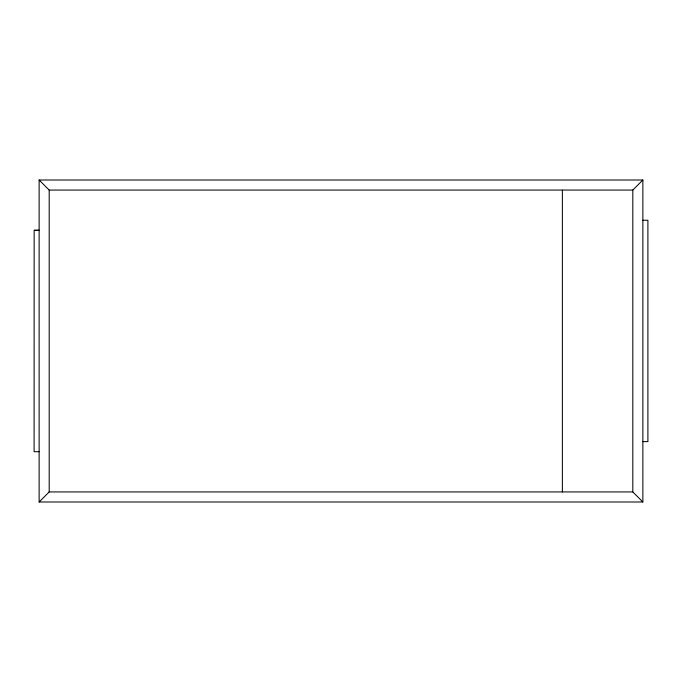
<?xml version="1.0" encoding="UTF-8"?>
<svg xmlns="http://www.w3.org/2000/svg" width="682" height="682" viewBox="0 0 682 682"><rect width="100%" height="100%" fill="white"/><g stroke="black" fill="none" stroke-linecap="round" stroke-linejoin="round"><path stroke-width="1.02" d="M39.13 501.995L49.189 491.935L632.811 491.935L642.87 501.995L642.87 180.005L39.13 180.005L39.13 501.995L642.87 501.995M39.13 180.005L49.189 190.065L632.811 190.065L642.87 180.005M34.458 230.277L39.13 230.311L34.143 230.277L34.1 451.689L39.13 451.689M642.87 220.252L647.9 220.252L647.9 441.621L642.87 441.621M632.811 190.065L632.811 491.935M562.369 190.065L562.369 491.935M49.189 190.065L49.189 491.935"/></g></svg>
